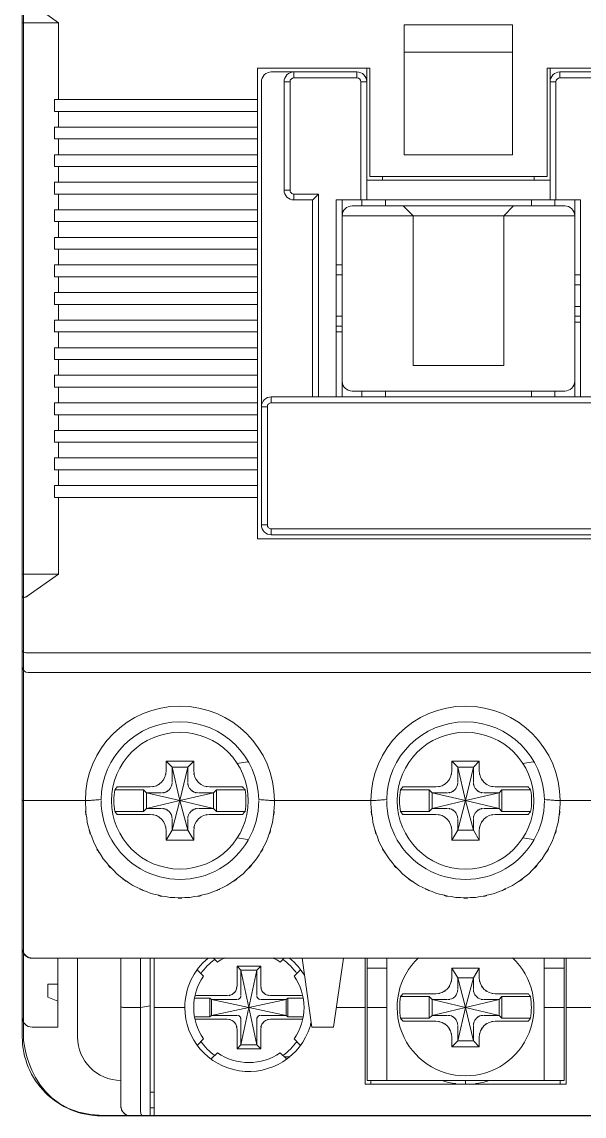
# Model space of a CAD drawing. Header units: millimetres. Extents: x 41 to 1635, y 11 to 1528.
# Drawn here: x 485.3 to 516.6, y 1107.5 to 1168.5 of the extents above; entities that cross this region are included whole.
import ezdxf

# ---------------------------------------------------------------- set-up
doc = ezdxf.new("R2010")
doc.units = ezdxf.units.MM
doc.header["$LTSCALE"] = 8
doc.layers.get('0').update_dxf_attribs({"linetype": 'CONTINUOUS'})
doc.layers.add('PDF_Geometry', color=7, linetype='CONTINUOUS')

# ---------------------------------------------------------------- blocks, each defined once
blk = doc.blocks.new('Contactor2')
at = {"layer": 'PDF_Geometry', "lineweight": 20}
blk.add_lwpolyline([(-0.78781, -0.05408), (-0.78781, -1.12411)], dxfattribs=at)
at = {"layer": 'PDF_Geometry', "lineweight": 9}
for points in [[(-0.7886, -0.78857), (-0.7886, -0.39072), (-0.7886, -0.37528), (-0.7886, -0.33565), (-0.7886, -0.32396), (-0.7886, -0.22771), (-0.7886, -0.12078), (-0.7886, -0.07104), (-0.7886, -0.12078, -0.414085), (-0.78146, -0.11365)], [(-0.609, -0.66068, 0.416411), (-0.6161, -0.66779), (-0.61183, -0.66779), (-0.61183, -0.75303), (-0.6161, -0.75303), (-0.6161, -0.43336, -0.416853), (-0.609, -0.42626), (-0.54719, -0.42626), (-0.54719, -0.4305), (-0.59268, -0.4305), (-0.59268, -0.42626, 0.41506), (-0.59976, -0.43336)], [(-0.54719, -0.42626, -0.415385), (-0.5401, -0.43336), (-0.54435, -0.43336), (-0.54435, -0.5186)], [(-0.40369, -0.5186), (-0.40369, -0.43336), (-0.40796, -0.43336, -0.414976), (-0.40085, -0.42626)], [(-0.33904, -0.66068, -0.41274), (-0.33194, -0.66779), (-0.33621, -0.66779), (-0.33621, -0.75303), (-0.33194, -0.75303), (-0.33194, -0.43336, 0.413181), (-0.33904, -0.42626), (-0.40085, -0.42626), (-0.40085, -0.4305), (-0.3554, -0.4305), (-0.3554, -0.42626, -0.414562), (-0.34828, -0.43336)], [(-0.39018, -0.64932, -0.413803), (-0.39731, -0.65642), (-0.55076, -0.65642, -0.413136), (-0.55786, -0.64932)], [(-0.78146, -1.06563, -0.414134), (-0.7886, -1.05853), (-0.7886, -1.10825), (-0.7886, -1.05853), (-0.7886, -0.95158), (-0.7886, -0.85533), (-0.7886, -0.84363), (-0.7886, -0.80401), (-0.7886, -0.78857), (-0.76246, -0.78857), (-0.76246, -0.73314)], [(-0.17478, -1.08426), (-0.17478, -1.09671), (-0.17478, -1.11536), (-0.15631, -1.11536, 0.414248), (-0.14921, -1.10825), (-0.14921, -1.05853), (-0.14921, -0.95158), (-0.14921, -0.85533, -0.414731), (-0.15346, -0.8596), (-0.78431, -0.8596, -0.413917), (-0.7886, -0.85533), (-0.7886, -0.95158)], [(-0.78431, -0.95195), (-0.74311, -0.95195, -0.999897), (-0.60671, -0.95195), (-0.5371, -0.95195, -0.99981), (-0.40068, -0.95195), (-0.33108, -0.95195, -0.999723), (-0.19465, -0.95195), (-0.15346, -0.95195)], [(-0.68828, -0.95764), (-0.69906, -0.95764), (-0.70119, -0.95978), (-0.72186, -0.95978, -0.084004), (-0.72186, -0.94415), (-0.70119, -0.94415)], [(-0.66157, -0.94628), (-0.65076, -0.94628), (-0.64862, -0.94415), (-0.62796, -0.94415, -0.084004), (-0.62796, -0.95978), (-0.64862, -0.95978), (-0.64862, -0.94415)], [(-0.48225, -0.95764), (-0.49306, -0.95764), (-0.49519, -0.95978), (-0.51586, -0.95978, -0.084005), (-0.51586, -0.94415)], [(-0.51536, -0.9435, 0.007512), (-0.51586, -0.94415), (-0.49519, -0.94415)], [(-0.45554, -0.94628), (-0.44474, -0.94628), (-0.4426, -0.94415), (-0.42193, -0.94415, -0.084005), (-0.42193, -0.95978), (-0.4426, -0.95978), (-0.4426, -0.94415)], [(-0.74879, -1.06563), (-0.74879, -1.12246, 0.414151), (-0.71753, -1.15372)], [(-0.69624, -1.06563), (-0.69624, -1.0999), (-0.69624, -1.17929), (-0.70157, -1.17929), (-0.71042, -1.17929), (-0.73174, -1.17929), (-0.71042, -1.17929, -0.369277), (-0.71744, -1.17332, -0.037216), (-0.71753, -1.17218), (-0.71753, -1.10076), (-0.71753, -1.06563)], [(-0.69339, -1.10114), (-0.67136, -1.10114, -0.223376), (-0.65462, -1.06556)], [(-0.65064, -1.06563), (-0.64785, -1.06845, -0.037008), (-0.6426, -1.06538)], [(-0.60775, -1.06538, -0.035402), (-0.60253, -1.06845), (-0.59971, -1.06563)], [(-0.50285, -1.06533, 0.677757), (-0.46888, -1.15049, 0.677705), (-0.43493, -1.06533)], [(-0.66232, -1.12824), (-0.65787, -1.12379, -0.313712), (-0.65787, -1.0785), (-0.66235, -1.07403)], [(-0.58803, -1.07403), (-0.59249, -1.0785, -0.313248), (-0.59249, -1.12379), (-0.58806, -1.12824)], [(-0.7886, -1.10825, 0.413763), (-0.78146, -1.11536), (-0.763, -1.11536), (-0.763, -1.09671), (-0.763, -1.08426)], [(-0.48225, -1.10683), (-0.49306, -1.10683), (-0.49519, -1.10897), (-0.51574, -1.10897, -0.08259), (-0.51574, -1.09333), (-0.49519, -1.09333), (-0.49519, -1.10897)], [(-0.51372, -1.09125, 0.001711), (-0.51272, -1.0912), (-0.49033, -1.0912)], [(-0.45554, -1.09546), (-0.44474, -1.09546), (-0.4426, -1.09333), (-0.42206, -1.09333, -0.08261), (-0.42206, -1.10897), (-0.4426, -1.10897)], [(-0.44744, -1.0912), (-0.42506, -1.0912, 0.000591), (-0.42407, -1.09125)], [(-0.67136, -1.10114, 0.860047), (-0.58107, -1.11481, 0.033068), (-0.58024, -1.11168)], [(-0.59806, -1.13831), (-0.60253, -1.13385, -0.312593), (-0.64785, -1.13385), (-0.65229, -1.13831)]]:
    blk.add_lwpolyline(points, format="xyb", dxfattribs=at)
for points in [[(-0.78431, -0.37528), (-0.76246, -0.39072), (-0.76246, -0.44614), (-0.76529, -0.44614), (-0.76529, -0.45467), (-0.76246, -0.45467), (-0.76015, -0.45467)], [(-0.7886, -0.39072), (-0.76246, -0.39072), (-0.76246, -0.44614)], [(-0.5131, -0.41206), (-0.43494, -0.41206)], [(-0.5401, -0.42342), (-0.5401, -0.5186)], [(-0.40796, -0.5186), (-0.40796, -0.42342)], [(-0.76529, -0.44614), (-0.76529, -0.45467), (-0.76246, -0.45467), (-0.76246, -0.46603), (-0.76529, -0.46603), (-0.76529, -0.47456), (-0.76246, -0.47456), (-0.76015, -0.47456)], [(-0.61894, -0.44614), (-0.76529, -0.44614), (-0.76246, -0.44614), (-0.76015, -0.44614)], [(-0.61894, -0.46603), (-0.76246, -0.46603), (-0.76246, -0.45467), (-0.61894, -0.45467)], [(-0.76015, -0.46603), (-0.76246, -0.46603), (-0.76529, -0.46603), (-0.76529, -0.47456), (-0.76246, -0.47456), (-0.76246, -0.48593), (-0.76529, -0.48593), (-0.76529, -0.49446), (-0.76246, -0.49446), (-0.76015, -0.49446)], [(-0.61894, -0.48593), (-0.76246, -0.48593), (-0.76246, -0.47456), (-0.61894, -0.47456)], [(-0.76015, -0.48593), (-0.76246, -0.48593), (-0.76529, -0.48593), (-0.76529, -0.49446), (-0.76246, -0.49446), (-0.76246, -0.50581), (-0.76529, -0.50581), (-0.76529, -0.51435), (-0.76246, -0.51435), (-0.76015, -0.51435)], [(-0.61894, -0.50581), (-0.76246, -0.50581), (-0.76246, -0.49446), (-0.61894, -0.49446)], [(-0.5401, -0.5044), (-0.40796, -0.5044)], [(-0.52874, -0.5044), (-0.52874, -0.50154)], [(-0.41932, -0.50154), (-0.41932, -0.5044)], [(-0.61894, -0.5456), (-0.76246, -0.5456), (-0.76246, -0.53424), (-0.76529, -0.53424), (-0.76529, -0.52569), (-0.76246, -0.52569), (-0.76246, -0.51435), (-0.76529, -0.51435), (-0.76529, -0.50581), (-0.76246, -0.50581), (-0.76015, -0.50581)], [(-0.61894, -0.52569), (-0.76246, -0.52569), (-0.76246, -0.51435), (-0.61894, -0.51435)], [(-0.57917, -0.66068), (-0.57917, -0.5186), (-0.59268, -0.5186), (-0.59268, -0.51435), (-0.5749, -0.51435), (-0.5749, -0.66068)], [(-0.56211, -0.66068), (-0.56211, -0.5186), (-0.38594, -0.5186), (-0.38594, -0.66068)], [(-0.55786, -0.66068), (-0.55786, -0.5186)], [(-0.54364, -0.52286), (-0.54364, -0.5186)], [(-0.5266, -0.5186), (-0.5266, -0.52286)], [(-0.42143, -0.52286), (-0.42143, -0.5186)], [(-0.4044, -0.5186), (-0.4044, -0.52286)], [(-0.39018, -0.5186), (-0.39018, -0.66068)], [(-0.61894, -0.53424), (-0.76529, -0.53424), (-0.76529, -0.52569), (-0.76246, -0.52569), (-0.76015, -0.52569)], [(-0.51381, -0.52286), (-0.50672, -0.52997), (-0.50672, -0.63796), (-0.44135, -0.63796), (-0.44135, -0.52997), (-0.43424, -0.52286)], [(-0.76015, -0.53424), (-0.76246, -0.53424), (-0.76246, -0.5456), (-0.76529, -0.5456), (-0.76529, -0.55413), (-0.76246, -0.55413), (-0.76015, -0.55413)], [(-0.76246, -0.53424), (-0.76529, -0.53424)], [(-0.61894, -0.55413), (-0.76246, -0.55413), (-0.76246, -0.56549), (-0.76246, -0.55413), (-0.76529, -0.55413), (-0.76529, -0.5456), (-0.76246, -0.5456), (-0.76015, -0.5456)], [(-0.61894, -0.57401), (-0.76529, -0.57401), (-0.76529, -0.56549), (-0.76246, -0.56549), (-0.76015, -0.56549)], [(-0.76246, -0.56549), (-0.76529, -0.56549), (-0.61894, -0.56549)], [(-0.76529, -0.56549), (-0.76529, -0.57401)], [(-0.55786, -0.56549), (-0.56211, -0.56549)], [(-0.76246, -0.58539), (-0.76246, -0.57401), (-0.76529, -0.57401), (-0.76246, -0.57401), (-0.76015, -0.57401)], [(-0.61894, -0.58539), (-0.76529, -0.58539), (-0.76246, -0.58539), (-0.76246, -0.57401)], [(-0.55786, -0.5726), (-0.56211, -0.5726)], [(-0.38594, -0.5726), (-0.39018, -0.5726)], [(-0.38594, -0.57971), (-0.39018, -0.57971)], [(-0.61894, -0.59392), (-0.76529, -0.59392), (-0.76529, -0.58539), (-0.76246, -0.58539), (-0.76015, -0.58539)], [(-0.76529, -0.58539), (-0.76529, -0.59392)], [(-0.76246, -0.60528), (-0.76246, -0.59392), (-0.76529, -0.59392), (-0.76246, -0.59392), (-0.76015, -0.59392)], [(-0.61894, -0.60528), (-0.76529, -0.60528), (-0.76246, -0.60528), (-0.76246, -0.59392)], [(-0.39018, -0.59533), (-0.38594, -0.59533)], [(-0.76529, -0.60528), (-0.76529, -0.61381), (-0.76246, -0.61381), (-0.76015, -0.61381)], [(-0.76015, -0.60528), (-0.76246, -0.60528), (-0.76529, -0.60528), (-0.76529, -0.61381), (-0.76246, -0.61381), (-0.76246, -0.62517), (-0.76529, -0.62517), (-0.76529, -0.63368), (-0.76246, -0.63368), (-0.76015, -0.63368)], [(-0.56211, -0.60244), (-0.55786, -0.60244)], [(-0.39018, -0.60244), (-0.38594, -0.60244)], [(-0.39018, -0.60669), (-0.38594, -0.60669)], [(-0.61894, -0.62517), (-0.76246, -0.62517), (-0.76246, -0.61381), (-0.61894, -0.61381)], [(-0.56211, -0.60954), (-0.55786, -0.60954)], [(-0.56211, -0.61381), (-0.55786, -0.61381)], [(-0.61894, -0.63368), (-0.76246, -0.63368), (-0.76246, -0.64506), (-0.76246, -0.63368), (-0.76529, -0.63368), (-0.76529, -0.62517), (-0.76246, -0.62517), (-0.76015, -0.62517)], [(-0.61894, -0.6536), (-0.76529, -0.6536), (-0.76529, -0.64506), (-0.76246, -0.64506), (-0.76015, -0.64506)], [(-0.76246, -0.64506), (-0.76529, -0.64506), (-0.61894, -0.64506)], [(-0.76529, -0.64506), (-0.76529, -0.6536)], [(-0.76246, -0.66494), (-0.76246, -0.6536), (-0.76529, -0.6536), (-0.76246, -0.6536), (-0.76015, -0.6536)], [(-0.76529, -0.66494), (-0.76246, -0.66494), (-0.76246, -0.6536)], [(-0.54364, -0.66068), (-0.54364, -0.65642)], [(-0.5266, -0.66068), (-0.5266, -0.65642)], [(-0.42143, -0.65642), (-0.42143, -0.66068)], [(-0.4044, -0.65642), (-0.4044, -0.66068)], [(-0.76015, -0.67349), (-0.76246, -0.67349), (-0.76529, -0.67349), (-0.76529, -0.66494), (-0.61894, -0.66494)], [(-0.76529, -0.68483), (-0.76246, -0.68483), (-0.76246, -0.67349), (-0.76529, -0.67349), (-0.76529, -0.66494), (-0.76246, -0.66494), (-0.76015, -0.66494)], [(-0.76246, -0.68483), (-0.76246, -0.67349), (-0.61894, -0.67349)], [(-0.76015, -0.69338), (-0.76246, -0.69338), (-0.76529, -0.69338), (-0.76529, -0.68483), (-0.61894, -0.68483)], [(-0.76015, -0.68483), (-0.76246, -0.68483), (-0.76529, -0.68483), (-0.76529, -0.69338)], [(-0.76015, -0.70474), (-0.76246, -0.70474), (-0.76529, -0.70474), (-0.76246, -0.70474), (-0.76246, -0.69338), (-0.76529, -0.69338), (-0.61894, -0.69338)], [(-0.76246, -0.69338), (-0.76246, -0.70474), (-0.61894, -0.70474)], [(-0.76015, -0.71326), (-0.76246, -0.71326), (-0.76529, -0.71326), (-0.76246, -0.71326), (-0.76246, -0.72464), (-0.76529, -0.72464), (-0.76529, -0.73314), (-0.76246, -0.73314), (-0.76015, -0.73314)], [(-0.61894, -0.71326), (-0.76246, -0.71326), (-0.76246, -0.72464), (-0.61894, -0.72464)], [(-0.76015, -0.72464), (-0.76246, -0.72464), (-0.76529, -0.72464), (-0.76529, -0.73314), (-0.61894, -0.73314)], [(-0.78431, -0.80401), (-0.76246, -0.78857), (-0.76246, -0.73314), (-0.76529, -0.73314)], [(-0.7886, -0.84363), (-0.7886, -0.80401)], [(-0.15346, -0.8454), (-0.78431, -0.8454)], [(-0.68486, -0.93053), (-0.68486, -0.92354), (-0.66497, -0.92354), (-0.66497, -0.93053)], [(-0.68061, -0.93858), (-0.68061, -0.92781), (-0.68486, -0.92354)], [(-0.66922, -0.93858), (-0.66922, -0.92781), (-0.66497, -0.92354)], [(-0.47883, -0.93053), (-0.47883, -0.92354), (-0.45896, -0.92354), (-0.45896, -0.93053)], [(-0.47457, -0.93858), (-0.47457, -0.92781), (-0.47883, -0.92354)], [(-0.46321, -0.93858), (-0.46321, -0.92781), (-0.45896, -0.92354)], [(-0.68828, -0.94628), (-0.69906, -0.94628), (-0.67493, -0.95195), (-0.66922, -0.92781), (-0.68061, -0.92781), (-0.67493, -0.95195), (-0.69906, -0.95764), (-0.69906, -0.94628), (-0.70119, -0.94415), (-0.70119, -0.95978)], [(-0.63392, -0.92522), (-0.62583, -0.92389)], [(-0.48225, -0.94628), (-0.49306, -0.94628), (-0.46888, -0.95195), (-0.46321, -0.92781), (-0.47457, -0.92781), (-0.46888, -0.95195), (-0.49306, -0.95764), (-0.49306, -0.94628), (-0.49519, -0.94415), (-0.49519, -0.95978)], [(-0.42789, -0.92522), (-0.41981, -0.92389)], [(-0.71888, -0.942), (-0.69633, -0.942)], [(-0.66157, -0.95764), (-0.65076, -0.95764), (-0.67493, -0.95195), (-0.65076, -0.94628), (-0.65076, -0.95764), (-0.64862, -0.95978)], [(-0.65347, -0.942), (-0.63096, -0.942)], [(-0.51285, -0.942), (-0.49033, -0.942)], [(-0.45554, -0.95764), (-0.44474, -0.95764), (-0.46888, -0.95195), (-0.44474, -0.94628), (-0.44474, -0.95764), (-0.4426, -0.95978)], [(-0.44744, -0.942), (-0.42492, -0.942)], [(-0.68061, -0.96532), (-0.68061, -0.97326), (-0.67493, -0.95195), (-0.66922, -0.97326), (-0.66922, -0.96532)], [(-0.47457, -0.96532), (-0.47457, -0.97326), (-0.46888, -0.95195), (-0.46321, -0.97326), (-0.46321, -0.96532)], [(-0.69633, -0.9619), (-0.71888, -0.9619)], [(-0.63096, -0.9619), (-0.65347, -0.9619)], [(-0.49033, -0.9619), (-0.51285, -0.9619)], [(-0.42492, -0.9619), (-0.44744, -0.9619)], [(-0.66497, -0.98038), (-0.66922, -0.97326), (-0.68061, -0.97326), (-0.68486, -0.98038)], [(-0.66497, -0.9734), (-0.66497, -0.98038), (-0.68486, -0.98038), (-0.68486, -0.9734)], [(-0.62586, -0.98003), (-0.63392, -0.97869)], [(-0.45896, -0.98038), (-0.46321, -0.97326), (-0.47457, -0.97326), (-0.47883, -0.98038)], [(-0.45896, -0.9734), (-0.45896, -0.98038), (-0.47883, -0.98038), (-0.47883, -0.9734)], [(-0.41983, -0.98003), (-0.42789, -0.97869)], [(-0.763, -1.06563), (-0.763, -1.08426), (-0.7701, -1.08426), (-0.7701, -1.0936), (-0.763, -1.09671)], [(-0.71329, -1.10114), (-0.70333, -1.10114), (-0.70333, -1.06563)], [(-0.69339, -1.17929), (-0.69339, -1.17578), (-0.69339, -1.10114), (-0.69339, -1.06563)], [(-0.55699, -1.06563), (-0.56408, -1.11536), (-0.57972, -1.11536), (-0.58683, -1.06563)], [(-0.54133, -1.06563), (-0.54133, -1.10114), (-0.54133, -1.15656), (-0.39643, -1.15656), (-0.39643, -1.10114), (-0.39643, -1.06563)], [(-0.39785, -1.06563), (-0.39785, -1.07274), (-0.39785, -1.10114), (-0.39785, -1.15372), (-0.41207, -1.15372), (-0.41917, -1.15372), (-0.51861, -1.15372), (-0.52572, -1.15372), (-0.53994, -1.15372), (-0.53994, -1.10114), (-0.53994, -1.07274), (-0.53994, -1.06563)], [(-0.52572, -1.06563), (-0.52572, -1.07274), (-0.52572, -1.10114), (-0.52572, -1.15372)], [(-0.41207, -1.15372), (-0.41207, -1.10114), (-0.41207, -1.07274), (-0.41207, -1.06563)], [(-0.61665, -1.07131), (-0.6195, -1.07414), (-0.63089, -1.07414), (-0.62518, -1.10114), (-0.65218, -1.10683), (-0.65218, -1.09546), (-0.65331, -1.09433), (-0.65331, -1.10796)], [(-0.61665, -1.08546), (-0.61665, -1.07131), (-0.63371, -1.07131), (-0.63371, -1.08546)], [(-0.63089, -1.0926), (-0.63089, -1.07414), (-0.63371, -1.07131)], [(-0.52572, -1.07274), (-0.53994, -1.07274)], [(-0.47883, -1.07971), (-0.47883, -1.07274), (-0.45896, -1.07274), (-0.45896, -1.07971)], [(-0.47883, -1.07274), (-0.47457, -1.07983), (-0.46321, -1.07983), (-0.45896, -1.07274)], [(-0.39785, -1.07274), (-0.41207, -1.07274)], [(-0.6195, -1.0926), (-0.6195, -1.07414), (-0.62518, -1.10114), (-0.6195, -1.12814), (-0.63089, -1.12814), (-0.63371, -1.13099)], [(-0.46321, -1.08779), (-0.46321, -1.07983), (-0.46888, -1.10114), (-0.47457, -1.07983), (-0.47457, -1.08779)], [(-0.66418, -1.09433), (-0.65331, -1.09433)], [(-0.6619, -1.09263), (-0.64086, -1.09263)], [(-0.63374, -1.09546), (-0.65218, -1.09546), (-0.62518, -1.10114), (-0.59819, -1.09546), (-0.59706, -1.09433), (-0.58619, -1.09433)], [(-0.59706, -1.09433), (-0.59706, -1.10796), (-0.59819, -1.10683), (-0.59819, -1.09546), (-0.61663, -1.09546)], [(-0.60949, -1.09263), (-0.58847, -1.09263)], [(-0.48225, -1.09546), (-0.49306, -1.09546), (-0.46888, -1.10114), (-0.49306, -1.10683), (-0.49306, -1.09546), (-0.49519, -1.09333)], [(-0.4426, -1.09333), (-0.4426, -1.10897), (-0.44474, -1.10683), (-0.44474, -1.09546), (-0.46888, -1.10114), (-0.47457, -1.12531), (-0.47457, -1.1145)], [(-0.69624, -1.0999), (-0.70333, -1.10114), (-0.70333, -1.17578)], [(-0.63089, -1.10971), (-0.63089, -1.12814), (-0.62518, -1.10114), (-0.59819, -1.10683), (-0.61663, -1.10683)], [(-0.56206, -1.10114), (-0.54133, -1.10114)], [(-0.53994, -1.10114), (-0.52572, -1.10114)], [(-0.45554, -1.10683), (-0.44474, -1.10683), (-0.46888, -1.10114), (-0.46321, -1.12531), (-0.47457, -1.12531), (-0.47883, -1.12957)], [(-0.41207, -1.10114), (-0.39785, -1.10114)], [(-0.39643, -1.10114), (-0.37572, -1.10114)], [(-0.66418, -1.10796), (-0.65331, -1.10796), (-0.65218, -1.10683), (-0.63374, -1.10683)], [(-0.64086, -1.10968), (-0.6619, -1.10968)], [(-0.61665, -1.13099), (-0.6195, -1.12814), (-0.6195, -1.10971)], [(-0.58847, -1.10968), (-0.60949, -1.10968)], [(-0.59706, -1.10796), (-0.58619, -1.10796)], [(-0.49033, -1.11107), (-0.51272, -1.11107)], [(-0.42506, -1.11107), (-0.44744, -1.11107)], [(-0.63371, -1.11685), (-0.63371, -1.13099), (-0.61665, -1.13099), (-0.61665, -1.11685)], [(-0.46321, -1.1145), (-0.46321, -1.12531), (-0.45896, -1.12957)], [(-0.45896, -1.12258), (-0.45896, -1.12957), (-0.47883, -1.12957), (-0.47883, -1.12258)], [(-0.59583, -1.13667), (-0.59971, -1.13667)], [(-0.5371, -1.15656), (-0.5371, -1.15372)], [(-0.46888, -1.15372), (-0.46888, -1.15656)], [(-0.40068, -1.15372), (-0.40068, -1.15656)], [(-0.69339, -1.16225), (-0.69624, -1.16225)], [(-0.69339, -1.1736), (-0.69624, -1.1736)], [(-0.69624, -1.17929), (-0.69339, -1.17929), (-0.2444, -1.17929)]]:
    blk.add_lwpolyline(points, dxfattribs=at)
for points in [[(-0.43494, -0.39217), (-0.43494, -0.48593), (-0.5131, -0.48593), (-0.5131, -0.39217)], [(-0.41007, -0.42342), (-0.41007, -0.50154), (-0.53796, -0.50154), (-0.53796, -0.42342), (-0.61894, -0.42342), (-0.61894, -0.76299), (-0.3291, -0.76299), (-0.3291, -0.42342)], [(-0.5955, -0.43336), (-0.5955, -0.51149), (-0.59976, -0.51149), (-0.59976, -0.43336)], [(-0.33904, -0.66068), (-0.33904, -0.66494), (-0.609, -0.66494), (-0.609, -0.66068)], [(-0.76529, -0.71326), (-0.76529, -0.70474)], [(-0.33904, -0.76014), (-0.33904, -0.75588), (-0.609, -0.75588), (-0.609, -0.76014)], [(-0.78146, -1.06563), (-0.15631, -1.06563)], [(-0.7886, -1.10825), (-0.7886, -1.12246)]]:
    blk.add_lwpolyline(points, close=True, dxfattribs=at)
blk.add_lwpolyline([(-0.55786, -0.52997), (-0.39018, -0.52997, 0.41343), (-0.39731, -0.52286), (-0.55076, -0.52286, 0.41276)], format="xyb", close=True, dxfattribs=at)
for centre, radius in [((-0.67492, -0.95196), 0.04933), ((-0.4689, -0.95197), 0.04934)]:
    blk.add_circle(centre, radius, dxfattribs=at)
for centre, radius, start, end in [((-0.54721, -0.43336), 0.00286, 0.04405, 89.67937), ((-0.40083, -0.43336), 0.00286, 90.31777, 179.95881), ((-0.59268, -0.51151), 0.00708, 179.77577, 269.99842), ((-0.59267, -0.51152), 0.00283, 179.38344, 269.77856), ((-0.609, -0.66778), 0.00283, 89.93364, 180.33143), ((-0.60902, -0.75306), 0.00708, 179.72598, 270.15944), ((-0.60901, -0.75305), 0.00282, 179.48078, 270.2371), ((-0.67493, -0.95197), 0.05685, 0.86753, 179.14675), ((-0.4689, -0.95195), 0.05684, 0.85006, 179.12861), ((-0.76052, -0.66687), 0.28567, 274.23299, 274.99593), ((-0.67489, -0.95196), 0.05684, 179.98019, 0.01083), ((-0.58374, -0.59916), 0.35361, 265.06172, 265.67585), ((-0.56273, -0.56605), 0.38683, 274.3505, 274.9119), ((-0.46886, -0.95195), 0.05686, 179.99801, 0.02865), ((-0.37509, -0.56661), 0.38626, 265.08768, 265.64989), ((-0.69381, -0.90982), 0.08267, 321.6883, 322.25073), ((-0.53733, -0.97674), 0.02736, 36.58773, 38.30927), ((-0.62565, -1.10158), 0.04681, 29.00928, 50.30814), ((-0.62504, -1.10127), 0.0426, 125.24229, 144.91235), ((-0.62515, -1.1011), 0.04236, 35.03079, 54.81348), ((-0.73175, -1.12244), 0.05685, 180.0139, 270.0143), ((-0.62468, -1.10068), 0.04311, 215.20343, 234.64193), ((-0.62568, -1.10068), 0.04311, 305.35846, 324.79726), ((-0.46917, -1.10206), 0.05447, 252.14154, 262.79774), ((-0.46857, -1.10217), 0.05435, 277.16676, 287.86014), ((-0.71041, -1.17218), 0.00712, 180.04087, 269.96416)]:
    blk.add_arc(centre, radius, start, end, dxfattribs=at)
for points in [[(-0.59268, -0.4305), (-0.59424, -0.4305), (-0.5955, -0.43179), (-0.5955, -0.43336)], [(-0.57917, -0.5186), (-0.57869, -0.51814), (-0.57933, -0.51876), (-0.57883, -0.51828)], [(-0.57883, -0.51828), (-0.57771, -0.51717), (-0.57922, -0.51865), (-0.57811, -0.51753)], [(-0.57811, -0.51753), (-0.57662, -0.51606), (-0.57858, -0.51804), (-0.57712, -0.51656)], [(-0.57712, -0.51656), (-0.57546, -0.51492), (-0.57765, -0.51711), (-0.57601, -0.51546)], [(-0.57601, -0.51546), (-0.57435, -0.51376), (-0.5766, -0.51601), (-0.5749, -0.51435)], [(-0.7886, -0.80401), (-0.78835, -0.80519), (-0.78879, -0.80365), (-0.78837, -0.80481)], [(-0.78837, -0.80481), (-0.78754, -0.8055), (-0.78874, -0.80467), (-0.78775, -0.80521)], [(-0.78775, -0.80521), (-0.78639, -0.80532), (-0.78825, -0.80531), (-0.78686, -0.80521)], [(-0.78686, -0.80521), (-0.78503, -0.80467), (-0.7874, -0.80547), (-0.78567, -0.80482)], [(-0.78567, -0.80482), (-0.78361, -0.80367), (-0.78631, -0.80526), (-0.78431, -0.80401)], [(-0.7886, -0.84363), (-0.78825, -0.84465), (-0.78885, -0.84333), (-0.78828, -0.84426)], [(-0.78828, -0.84426), (-0.787, -0.84522), (-0.78879, -0.84408), (-0.7874, -0.84485)], [(-0.7874, -0.84485), (-0.78535, -0.84551), (-0.78808, -0.84472), (-0.78601, -0.84524)], [(-0.78601, -0.84524), (-0.78347, -0.84554), (-0.78686, -0.84522), (-0.78431, -0.8454)], [(-0.68572, -0.93501), (-0.68408, -0.92833), (-0.68579, -0.93731), (-0.68486, -0.93053)], [(-0.66497, -0.93053), (-0.66403, -0.93731), (-0.66574, -0.92835), (-0.6641, -0.935)], [(-0.47968, -0.93501), (-0.47804, -0.92833), (-0.47979, -0.93731), (-0.47883, -0.93053)], [(-0.45896, -0.93053), (-0.45803, -0.93731), (-0.45974, -0.92835), (-0.45808, -0.935)], [(-0.69186, -0.94115), (-0.68611, -0.93781), (-0.69349, -0.94268), (-0.68817, -0.93871)], [(-0.68817, -0.93871), (-0.68418, -0.93338), (-0.68908, -0.94078), (-0.68572, -0.93501)], [(-0.6811, -0.94172), (-0.68011, -0.93783), (-0.6811, -0.94308), (-0.6806, -0.9391)], [(-0.66924, -0.9391), (-0.66872, -0.94306), (-0.66969, -0.93785), (-0.66875, -0.94171)], [(-0.6641, -0.935), (-0.66075, -0.94076), (-0.66563, -0.93336), (-0.66167, -0.93871)], [(-0.66167, -0.93871), (-0.65632, -0.94268), (-0.66372, -0.93779), (-0.65797, -0.94115)], [(-0.48585, -0.94115), (-0.4801, -0.93781), (-0.48749, -0.94268), (-0.48215, -0.93871)], [(-0.48215, -0.93871), (-0.47815, -0.93338), (-0.48306, -0.94078), (-0.47968, -0.93501)], [(-0.47507, -0.94172), (-0.47411, -0.93783), (-0.4751, -0.94308), (-0.47457, -0.9391)], [(-0.46321, -0.9391), (-0.46272, -0.94306), (-0.46367, -0.93785), (-0.46274, -0.94171)], [(-0.45808, -0.935), (-0.45472, -0.94076), (-0.45963, -0.93336), (-0.45564, -0.93871)], [(-0.45564, -0.93871), (-0.45031, -0.94268), (-0.45771, -0.93779), (-0.45194, -0.94115)], [(-0.74311, -0.95393), (-0.74157, -0.97471), (-0.7444, -0.94708), (-0.74169, -0.96775)], [(-0.72186, -0.94415), (-0.72114, -0.94317), (-0.72214, -0.94447), (-0.72137, -0.9435)], [(-0.72137, -0.9435), (-0.72064, -0.94253), (-0.72165, -0.94381), (-0.72088, -0.94285)], [(-0.72088, -0.94285), (-0.7201, -0.94188), (-0.72114, -0.94317), (-0.72036, -0.94221)], [(-0.71986, -0.94207), (-0.72065, -0.94219), (-0.71965, -0.9419), (-0.72036, -0.94221)], [(-0.71888, -0.942), (-0.72035, -0.94208), (-0.71836, -0.94197), (-0.71986, -0.94207)], [(-0.69633, -0.942), (-0.68956, -0.94108), (-0.69853, -0.94279), (-0.69186, -0.94115)], [(-0.68776, -0.94629), (-0.68381, -0.94576), (-0.68903, -0.94675), (-0.68517, -0.94579)], [(-0.68517, -0.94579), (-0.68136, -0.94357), (-0.68625, -0.94682), (-0.68272, -0.94418)], [(-0.68272, -0.94418), (-0.68006, -0.94065), (-0.68332, -0.94553), (-0.6811, -0.94172)], [(-0.66875, -0.94171), (-0.66651, -0.94551), (-0.66975, -0.94063), (-0.66714, -0.94417)], [(-0.66714, -0.94417), (-0.6636, -0.94682), (-0.66849, -0.94356), (-0.66468, -0.94579)], [(-0.66468, -0.94579), (-0.66078, -0.94675), (-0.66603, -0.94576), (-0.66206, -0.94629)], [(-0.65797, -0.94115), (-0.65131, -0.94281), (-0.66026, -0.94108), (-0.65347, -0.942)], [(-0.62996, -0.94207), (-0.63147, -0.94197), (-0.62947, -0.94208), (-0.63096, -0.942)], [(-0.62944, -0.94221), (-0.63017, -0.9419), (-0.62917, -0.94219), (-0.62996, -0.94207)], [(-0.62944, -0.94221), (-0.62868, -0.94317), (-0.62972, -0.94188), (-0.62894, -0.94285)], [(-0.62894, -0.94285), (-0.62818, -0.94381), (-0.62919, -0.94253), (-0.62844, -0.9435)], [(-0.62844, -0.9435), (-0.62768, -0.94447), (-0.62868, -0.94317), (-0.62796, -0.94415)], [(-0.60813, -0.96774), (-0.60542, -0.94708), (-0.60825, -0.9747), (-0.60671, -0.95393)], [(-0.5371, -0.95393), (-0.53556, -0.97471), (-0.53837, -0.94708), (-0.53567, -0.96775)], [(-0.51536, -0.9435), (-0.5146, -0.94253), (-0.51562, -0.94381), (-0.51485, -0.94285)], [(-0.51485, -0.94285), (-0.51408, -0.94188), (-0.51511, -0.94317), (-0.51435, -0.94221)], [(-0.51383, -0.94207), (-0.51464, -0.94219), (-0.51364, -0.9419), (-0.51435, -0.94221)], [(-0.51285, -0.942), (-0.51432, -0.94208), (-0.51233, -0.94197), (-0.51383, -0.94207)], [(-0.49033, -0.942), (-0.48354, -0.94108), (-0.49249, -0.94279), (-0.48585, -0.94115)], [(-0.48174, -0.94629), (-0.47779, -0.94576), (-0.48301, -0.94675), (-0.47914, -0.94579)], [(-0.47914, -0.94579), (-0.47533, -0.94357), (-0.48022, -0.94682), (-0.47669, -0.94418)], [(-0.47669, -0.94418), (-0.47404, -0.94065), (-0.47729, -0.94553), (-0.47507, -0.94172)], [(-0.46274, -0.94171), (-0.46047, -0.94551), (-0.46372, -0.94063), (-0.4611, -0.94417)], [(-0.4611, -0.94417), (-0.45757, -0.94682), (-0.46247, -0.94356), (-0.45865, -0.94579)], [(-0.45865, -0.94579), (-0.45478, -0.94675), (-0.46001, -0.94576), (-0.45606, -0.94629)], [(-0.45194, -0.94115), (-0.44528, -0.94281), (-0.45424, -0.94108), (-0.44744, -0.942)], [(-0.42393, -0.94207), (-0.42544, -0.94197), (-0.42344, -0.94208), (-0.42492, -0.942)], [(-0.42344, -0.94221), (-0.42414, -0.9419), (-0.42314, -0.94219), (-0.42393, -0.94207)], [(-0.42344, -0.94221), (-0.42265, -0.94317), (-0.42369, -0.94188), (-0.42292, -0.94285)], [(-0.42292, -0.94285), (-0.42217, -0.94381), (-0.42317, -0.94253), (-0.42244, -0.9435)], [(-0.42244, -0.9435), (-0.42168, -0.94447), (-0.42265, -0.94317), (-0.42193, -0.94415)], [(-0.4021, -0.96774), (-0.3994, -0.94708), (-0.40224, -0.9747), (-0.40068, -0.95393)], [(-0.7886, -0.95158), (-0.78817, -0.95185), (-0.78885, -0.95158), (-0.78825, -0.95172)], [(-0.78825, -0.95172), (-0.78681, -0.9519), (-0.78865, -0.95165), (-0.78732, -0.95185)], [(-0.78732, -0.95185), (-0.78529, -0.95199), (-0.78806, -0.95183), (-0.78597, -0.95192)], [(-0.78597, -0.95192), (-0.7835, -0.95197), (-0.78675, -0.95192), (-0.78431, -0.95195)], [(-0.74311, -0.95195), (-0.73757, -0.95165), (-0.74494, -0.95204), (-0.73943, -0.95176)], [(-0.74308, -0.95195), (-0.74312, -0.95344), (-0.74308, -0.95146), (-0.74311, -0.95294)], [(-0.74311, -0.95294), (-0.74311, -0.95443), (-0.74311, -0.95245), (-0.74311, -0.95393)], [(-0.73564, -0.95146), (-0.72979, -0.951), (-0.73757, -0.95161), (-0.73174, -0.95113)], [(-0.61808, -0.95113), (-0.61225, -0.95161), (-0.62003, -0.951), (-0.61418, -0.95146)], [(-0.6104, -0.95176), (-0.60486, -0.95204), (-0.61225, -0.95165), (-0.60671, -0.95195)], [(-0.60671, -0.95294), (-0.60674, -0.95146), (-0.60668, -0.95344), (-0.60674, -0.95195)], [(-0.60671, -0.95393), (-0.60671, -0.95245), (-0.60671, -0.95443), (-0.60671, -0.95294)], [(-0.5371, -0.95195), (-0.53153, -0.95165), (-0.53894, -0.95204), (-0.53339, -0.95176)], [(-0.53707, -0.95195), (-0.53712, -0.95344), (-0.53706, -0.95146), (-0.5371, -0.95294)], [(-0.5371, -0.95294), (-0.5371, -0.95443), (-0.5371, -0.95245), (-0.5371, -0.95393)], [(-0.52961, -0.95146), (-0.52378, -0.951), (-0.53154, -0.95161), (-0.52572, -0.95113)], [(-0.41207, -0.95113), (-0.40622, -0.95161), (-0.41401, -0.951), (-0.40817, -0.95146)], [(-0.40439, -0.95176), (-0.39883, -0.95204), (-0.40622, -0.95165), (-0.40068, -0.95195)], [(-0.40068, -0.95294), (-0.40074, -0.95146), (-0.40065, -0.95344), (-0.40071, -0.95195)], [(-0.40068, -0.95393), (-0.40068, -0.95245), (-0.40068, -0.95443), (-0.40068, -0.95294)], [(-0.74169, -0.96775), (-0.73578, -0.98838), (-0.74444, -0.96113), (-0.73733, -0.98139)], [(-0.72137, -0.96043), (-0.72214, -0.95944), (-0.72114, -0.96075), (-0.72186, -0.95978)], [(-0.72088, -0.96107), (-0.72165, -0.9601), (-0.72064, -0.96139), (-0.72137, -0.96043)], [(-0.72036, -0.96171), (-0.72114, -0.96075), (-0.7201, -0.96203), (-0.72088, -0.96107)], [(-0.72036, -0.96171), (-0.71965, -0.96199), (-0.72065, -0.96172), (-0.71986, -0.96185)], [(-0.71986, -0.96185), (-0.71836, -0.96194), (-0.72035, -0.96183), (-0.71888, -0.9619)], [(-0.69186, -0.96276), (-0.69853, -0.96113), (-0.68956, -0.96283), (-0.69633, -0.9619)], [(-0.68817, -0.96521), (-0.69349, -0.96124), (-0.68611, -0.96611), (-0.69186, -0.96276)], [(-0.68514, -0.95814), (-0.68904, -0.95718), (-0.68378, -0.95815), (-0.68776, -0.95764)], [(-0.68269, -0.95978), (-0.68622, -0.9571), (-0.68133, -0.96039), (-0.68514, -0.95814)], [(-0.68107, -0.96221), (-0.68329, -0.9584), (-0.68006, -0.96329), (-0.68269, -0.95978)], [(-0.6806, -0.96481), (-0.6811, -0.96086), (-0.68011, -0.96607), (-0.68107, -0.96221)], [(-0.6671, -0.95975), (-0.66975, -0.96328), (-0.6665, -0.95839), (-0.66872, -0.96219)], [(-0.66872, -0.96219), (-0.66969, -0.96608), (-0.66872, -0.96085), (-0.66924, -0.96481)], [(-0.66465, -0.95813), (-0.66846, -0.96035), (-0.66357, -0.9571), (-0.6671, -0.95975)], [(-0.66206, -0.95764), (-0.666, -0.95815), (-0.66081, -0.95718), (-0.66465, -0.95813)], [(-0.65797, -0.96276), (-0.66372, -0.96611), (-0.65632, -0.96124), (-0.66167, -0.96521)], [(-0.65347, -0.9619), (-0.66024, -0.96283), (-0.65131, -0.96113), (-0.65797, -0.96276)], [(-0.63096, -0.9619), (-0.62947, -0.96183), (-0.63147, -0.96194), (-0.62996, -0.96185)], [(-0.62996, -0.96185), (-0.62917, -0.96172), (-0.63017, -0.96199), (-0.62944, -0.96171)], [(-0.62894, -0.96107), (-0.62972, -0.96203), (-0.62868, -0.96075), (-0.62944, -0.96171)], [(-0.62796, -0.95978), (-0.62868, -0.96075), (-0.62768, -0.95944), (-0.62844, -0.96043)], [(-0.61246, -0.98136), (-0.60536, -0.96113), (-0.61404, -0.98836), (-0.60813, -0.96774)], [(-0.53567, -0.96775), (-0.52974, -0.98838), (-0.53844, -0.96113), (-0.53133, -0.98139)], [(-0.51485, -0.96107), (-0.51562, -0.9601), (-0.5146, -0.96139), (-0.51536, -0.96043)], [(-0.51435, -0.96171), (-0.51511, -0.96075), (-0.51408, -0.96203), (-0.51485, -0.96107)], [(-0.51435, -0.96171), (-0.51364, -0.96199), (-0.51464, -0.96172), (-0.51383, -0.96185)], [(-0.51383, -0.96185), (-0.51233, -0.96194), (-0.51432, -0.96183), (-0.51285, -0.9619)], [(-0.48585, -0.96276), (-0.49249, -0.96113), (-0.48354, -0.96283), (-0.49033, -0.9619)], [(-0.48214, -0.96521), (-0.48749, -0.96124), (-0.48008, -0.96611), (-0.48585, -0.96276)], [(-0.47911, -0.95814), (-0.48301, -0.95718), (-0.47776, -0.95815), (-0.48174, -0.95764)], [(-0.47669, -0.95978), (-0.48021, -0.9571), (-0.47531, -0.96039), (-0.47911, -0.95814)], [(-0.47507, -0.96221), (-0.47728, -0.9584), (-0.47404, -0.96329), (-0.47669, -0.95978)], [(-0.47457, -0.96481), (-0.47508, -0.96086), (-0.47411, -0.96607), (-0.47507, -0.96221)], [(-0.4611, -0.95975), (-0.46372, -0.96328), (-0.46047, -0.95839), (-0.46274, -0.96219)], [(-0.46274, -0.96219), (-0.46367, -0.96608), (-0.46269, -0.96085), (-0.46321, -0.96481)], [(-0.45865, -0.95813), (-0.46244, -0.96035), (-0.45757, -0.9571), (-0.4611, -0.95975)], [(-0.45606, -0.95764), (-0.45999, -0.95815), (-0.45478, -0.95718), (-0.45865, -0.95813)], [(-0.45193, -0.96276), (-0.45771, -0.96611), (-0.45031, -0.96124), (-0.45561, -0.96521)], [(-0.44744, -0.9619), (-0.45424, -0.96283), (-0.44528, -0.96113), (-0.45193, -0.96276)], [(-0.42492, -0.9619), (-0.42344, -0.96183), (-0.42544, -0.96194), (-0.42393, -0.96185)], [(-0.42393, -0.96185), (-0.42314, -0.96172), (-0.42414, -0.96199), (-0.42344, -0.96171)], [(-0.42292, -0.96107), (-0.42369, -0.96203), (-0.42265, -0.96075), (-0.42344, -0.96171)], [(-0.42244, -0.96043), (-0.42317, -0.96139), (-0.42217, -0.9601), (-0.42292, -0.96107)], [(-0.42193, -0.95978), (-0.42265, -0.96075), (-0.42168, -0.95944), (-0.42244, -0.96043)], [(-0.40643, -0.98136), (-0.39935, -0.96113), (-0.40804, -0.98836), (-0.4021, -0.96774)], [(-0.68572, -0.96892), (-0.68908, -0.96315), (-0.68418, -0.97056), (-0.68817, -0.96521)], [(-0.68486, -0.9734), (-0.68579, -0.96661), (-0.68408, -0.97557), (-0.68572, -0.96892)], [(-0.6641, -0.96889), (-0.66574, -0.97557), (-0.66403, -0.9666), (-0.66497, -0.9734)], [(-0.66167, -0.96521), (-0.66563, -0.97056), (-0.66075, -0.96314), (-0.6641, -0.96889)], [(-0.47968, -0.96892), (-0.48304, -0.96315), (-0.47815, -0.97056), (-0.48214, -0.96521)], [(-0.47883, -0.9734), (-0.47979, -0.96661), (-0.47804, -0.97557), (-0.47968, -0.96892)], [(-0.45808, -0.96889), (-0.45974, -0.97557), (-0.45803, -0.9666), (-0.45896, -0.9734)], [(-0.45561, -0.96521), (-0.45963, -0.97056), (-0.45472, -0.96314), (-0.45808, -0.96889)], [(-0.73733, -0.98139), (-0.72707, -1.00057), (-0.7415, -0.97539), (-0.73014, -0.99396)], [(-0.61968, -0.99396), (-0.60832, -0.97539), (-0.62275, -1.00056), (-0.61246, -0.98136)], [(-0.53133, -0.98139), (-0.52107, -1.00057), (-0.53549, -0.97539), (-0.5241, -0.99396)], [(-0.41367, -0.99396), (-0.40229, -0.97539), (-0.41671, -1.00056), (-0.40643, -0.98136)], [(-0.73014, -0.99396), (-0.71606, -1.01053), (-0.73547, -0.989), (-0.72042, -1.00472)], [(-0.62938, -1.00472), (-0.61436, -0.98897), (-0.63376, -1.01053), (-0.61968, -0.99396)], [(-0.5241, -0.99396), (-0.51001, -1.01053), (-0.52946, -0.989), (-0.5144, -1.00472)], [(-0.42336, -1.00472), (-0.40833, -0.98897), (-0.42774, -1.01053), (-0.41367, -0.99396)], [(-0.72042, -1.00472), (-0.70339, -1.01781), (-0.72658, -1.00104), (-0.70883, -1.0131)], [(-0.64097, -1.0131), (-0.62324, -1.00101), (-0.6464, -1.01781), (-0.62938, -1.00472)], [(-0.5144, -1.00472), (-0.49737, -1.01781), (-0.52058, -1.00104), (-0.50282, -1.0131)], [(-0.43494, -1.0131), (-0.41721, -1.00101), (-0.44039, -1.01781), (-0.42336, -1.00472)], [(-0.70883, -1.0131), (-0.68964, -1.02225), (-0.71557, -1.01079), (-0.69587, -1.01883)], [(-0.69587, -1.01883), (-0.67519, -1.02383), (-0.70293, -1.01797), (-0.68201, -1.02178)], [(-0.66781, -1.02176), (-0.64686, -1.01797), (-0.67461, -1.02383), (-0.65396, -1.01883)], [(-0.65396, -1.01883), (-0.63426, -1.01078), (-0.66015, -1.02225), (-0.64097, -1.0131)], [(-0.50282, -1.0131), (-0.48361, -1.02225), (-0.50954, -1.01079), (-0.48985, -1.01883)], [(-0.48985, -1.01883), (-0.46918, -1.02383), (-0.49693, -1.01797), (-0.47599, -1.02178)], [(-0.46179, -1.02176), (-0.44086, -1.01797), (-0.46858, -1.02383), (-0.44792, -1.01883)], [(-0.44792, -1.01883), (-0.42824, -1.01078), (-0.45415, -1.02225), (-0.43494, -1.0131)], [(-0.68201, -1.02178), (-0.66069, -1.02239), (-0.68911, -1.02239), (-0.66781, -1.02176)], [(-0.47599, -1.02178), (-0.45467, -1.02239), (-0.4831, -1.02239), (-0.46179, -1.02176)], [(-0.78819, -1.06033), (-0.78681, -1.06365), (-0.78887, -1.05933), (-0.78715, -1.06251)], [(-0.78715, -1.06251), (-0.78488, -1.06515), (-0.78806, -1.06176), (-0.78558, -1.06419)], [(-0.78558, -1.06419), (-0.78268, -1.06595), (-0.78664, -1.06379), (-0.78361, -1.06526)], [(-0.78361, -1.06526), (-0.78042, -1.06596), (-0.78469, -1.06524), (-0.78146, -1.06563)], [(-0.47968, -1.08419), (-0.47804, -1.07754), (-0.47979, -1.0865), (-0.47883, -1.07971)], [(-0.45896, -1.07971), (-0.45803, -1.0865), (-0.45974, -1.07754), (-0.45808, -1.08419)], [(-0.63726, -1.09168), (-0.63306, -1.08806), (-0.63828, -1.09328), (-0.63465, -1.08907)], [(-0.63465, -1.08907), (-0.63283, -1.08372), (-0.63474, -1.09099), (-0.63371, -1.08546)], [(-0.61665, -1.08546), (-0.61564, -1.09097), (-0.61754, -1.08372), (-0.61572, -1.08907)], [(-0.61572, -1.08907), (-0.6121, -1.09326), (-0.61732, -1.08806), (-0.61311, -1.09168)], [(-0.48585, -1.09033), (-0.4801, -1.08697), (-0.48749, -1.09186), (-0.48215, -1.0879)], [(-0.48215, -1.0879), (-0.47815, -1.08257), (-0.48306, -1.08996), (-0.47968, -1.08419)], [(-0.47507, -1.09092), (-0.47411, -1.08701), (-0.4751, -1.09226), (-0.47457, -1.08829)], [(-0.46321, -1.08829), (-0.46272, -1.09224), (-0.46367, -1.08701), (-0.46274, -1.0909)], [(-0.45808, -1.08419), (-0.45472, -1.08994), (-0.45963, -1.08254), (-0.45564, -1.08789)], [(-0.45564, -1.08789), (-0.45031, -1.09186), (-0.45771, -1.08697), (-0.45194, -1.09033)], [(-0.6619, -1.09263), (-0.66251, -1.09263), (-0.66314, -1.09261), (-0.66378, -1.09265)], [(-0.64086, -1.09263), (-0.63536, -1.0916), (-0.6426, -1.09347), (-0.63726, -1.09168)], [(-0.63337, -1.09544), (-0.63161, -1.09489), (-0.63394, -1.09576), (-0.63221, -1.095)], [(-0.63221, -1.095), (-0.63083, -1.09372), (-0.63261, -1.09554), (-0.63132, -1.0941)], [(-0.63132, -1.0941), (-0.63056, -1.09239), (-0.63146, -1.09472), (-0.6309, -1.09294)], [(-0.61947, -1.09294), (-0.61892, -1.09472), (-0.61979, -1.09239), (-0.61903, -1.0941)], [(-0.61903, -1.0941), (-0.61775, -1.09554), (-0.61956, -1.09372), (-0.61817, -1.095)], [(-0.61817, -1.095), (-0.61643, -1.09576), (-0.61875, -1.09489), (-0.61697, -1.09544)], [(-0.61311, -1.09168), (-0.60776, -1.09349), (-0.61501, -1.0916), (-0.60949, -1.09263)], [(-0.5866, -1.09265), (-0.58721, -1.09261), (-0.58785, -1.09263), (-0.58847, -1.09263)], [(-0.51574, -1.09333), (-0.515, -1.09235), (-0.51597, -1.09365), (-0.51522, -1.09269)], [(-0.51522, -1.09269), (-0.51447, -1.09171), (-0.51549, -1.093), (-0.51472, -1.09203)], [(-0.51472, -1.09203), (-0.51396, -1.09107), (-0.515, -1.09235), (-0.51421, -1.09139)], [(-0.51372, -1.09125), (-0.5145, -1.09139), (-0.51353, -1.0911), (-0.51421, -1.09139)], [(-0.49033, -1.0912), (-0.48354, -1.09028), (-0.49249, -1.09199), (-0.48585, -1.09033)], [(-0.48174, -1.09547), (-0.47779, -1.09496), (-0.48301, -1.09593), (-0.47914, -1.09499)], [(-0.47914, -1.09499), (-0.47533, -1.09275), (-0.48022, -1.096), (-0.47669, -1.09336)], [(-0.47669, -1.09336), (-0.47404, -1.08983), (-0.47729, -1.09472), (-0.47507, -1.09092)], [(-0.46274, -1.0909), (-0.46047, -1.09469), (-0.46372, -1.08983), (-0.4611, -1.09335)], [(-0.4611, -1.09335), (-0.45757, -1.096), (-0.46247, -1.09272), (-0.45865, -1.09497)], [(-0.45865, -1.09497), (-0.45478, -1.09593), (-0.46001, -1.09494), (-0.45606, -1.09547)], [(-0.45194, -1.09033), (-0.44528, -1.09199), (-0.45426, -1.09026), (-0.44744, -1.0912)], [(-0.42356, -1.09139), (-0.42428, -1.0911), (-0.42325, -1.09139), (-0.42407, -1.09125)], [(-0.42356, -1.09139), (-0.42279, -1.09235), (-0.42381, -1.09107), (-0.42304, -1.09203)], [(-0.42304, -1.09203), (-0.42229, -1.093), (-0.42328, -1.09171), (-0.42256, -1.09269)], [(-0.42256, -1.09269), (-0.42179, -1.09365), (-0.42279, -1.09235), (-0.42206, -1.09333)], [(-0.71753, -1.10076), (-0.71714, -1.10106), (-0.71779, -1.10075), (-0.71721, -1.10092)], [(-0.71721, -1.10092), (-0.71576, -1.1011), (-0.71761, -1.10085), (-0.71629, -1.10104)], [(-0.71629, -1.10104), (-0.71424, -1.10118), (-0.71701, -1.10103), (-0.7149, -1.10113)], [(-0.7149, -1.10113), (-0.71244, -1.10115), (-0.71571, -1.10111), (-0.71329, -1.10114)], [(-0.66378, -1.10964), (-0.66314, -1.10969), (-0.66251, -1.10968), (-0.6619, -1.10968)], [(-0.63726, -1.11061), (-0.6426, -1.10881), (-0.63536, -1.11069), (-0.64086, -1.10968)], [(-0.63465, -1.11324), (-0.63828, -1.10904), (-0.63306, -1.11424), (-0.63726, -1.11061)], [(-0.63371, -1.11685), (-0.63474, -1.11133), (-0.63283, -1.11857), (-0.63465, -1.11324)], [(-0.63221, -1.10728), (-0.63394, -1.10653), (-0.63161, -1.10739), (-0.63337, -1.10686)], [(-0.63132, -1.10818), (-0.63261, -1.10676), (-0.63083, -1.10857), (-0.63221, -1.10728)], [(-0.6309, -1.10935), (-0.63146, -1.10757), (-0.63056, -1.1099), (-0.63132, -1.10818)], [(-0.61903, -1.10818), (-0.61979, -1.1099), (-0.61892, -1.10757), (-0.61947, -1.10935)], [(-0.61817, -1.10728), (-0.61956, -1.10857), (-0.61775, -1.10676), (-0.61903, -1.10818)], [(-0.61697, -1.10686), (-0.61875, -1.10739), (-0.61643, -1.10653), (-0.61817, -1.10728)], [(-0.61572, -1.11322), (-0.61754, -1.11857), (-0.61564, -1.11132), (-0.61665, -1.11685)], [(-0.61311, -1.11061), (-0.61732, -1.11424), (-0.61208, -1.10903), (-0.61572, -1.11322)], [(-0.60949, -1.10968), (-0.61499, -1.11068), (-0.60776, -1.10882), (-0.61311, -1.11061)], [(-0.58847, -1.10968), (-0.58785, -1.10968), (-0.58721, -1.10969), (-0.5866, -1.10964)], [(-0.51522, -1.10961), (-0.51597, -1.10864), (-0.515, -1.10993), (-0.51574, -1.10897)], [(-0.51472, -1.11025), (-0.51549, -1.10928), (-0.51447, -1.11058), (-0.51522, -1.10961)], [(-0.51421, -1.11089), (-0.515, -1.10993), (-0.51396, -1.11121), (-0.51472, -1.11025)], [(-0.51421, -1.11089), (-0.51353, -1.11118), (-0.5145, -1.1109), (-0.51372, -1.11103)], [(-0.51372, -1.11103), (-0.51222, -1.11113), (-0.51418, -1.11101), (-0.51272, -1.11107)], [(-0.48585, -1.11194), (-0.49249, -1.11029), (-0.48354, -1.11203), (-0.49033, -1.11107)], [(-0.48214, -1.1144), (-0.48746, -1.11042), (-0.4801, -1.11532), (-0.48585, -1.11194)], [(-0.47968, -1.1181), (-0.48304, -1.11235), (-0.47815, -1.11974), (-0.48214, -1.1144)], [(-0.47911, -1.10729), (-0.48301, -1.10635), (-0.47778, -1.10733), (-0.48174, -1.10683)], [(-0.47669, -1.10896), (-0.48021, -1.10629), (-0.47531, -1.10956), (-0.47911, -1.10729)], [(-0.47507, -1.11139), (-0.47728, -1.1076), (-0.47401, -1.11249), (-0.47669, -1.10896)], [(-0.47457, -1.11397), (-0.47508, -1.11007), (-0.47411, -1.11526), (-0.47507, -1.11139)], [(-0.4611, -1.10894), (-0.46372, -1.11246), (-0.46047, -1.10757), (-0.46274, -1.11138)], [(-0.46274, -1.11138), (-0.46367, -1.11528), (-0.46269, -1.11004), (-0.46321, -1.11397)], [(-0.45865, -1.10729), (-0.46244, -1.10954), (-0.45757, -1.10629), (-0.4611, -1.10894)], [(-0.45606, -1.10683), (-0.45996, -1.10732), (-0.45478, -1.10636), (-0.45865, -1.10729)], [(-0.45561, -1.1144), (-0.45963, -1.11972), (-0.45472, -1.11235), (-0.45808, -1.1181)], [(-0.45194, -1.11194), (-0.45771, -1.11532), (-0.45031, -1.11042), (-0.45561, -1.1144)], [(-0.44744, -1.11107), (-0.45424, -1.11203), (-0.44528, -1.11031), (-0.45194, -1.11194)], [(-0.42506, -1.11107), (-0.42358, -1.11101), (-0.42556, -1.11113), (-0.42407, -1.11103)], [(-0.42407, -1.11103), (-0.42325, -1.1109), (-0.42428, -1.11118), (-0.42356, -1.11089)], [(-0.42304, -1.11025), (-0.42381, -1.11121), (-0.42279, -1.10993), (-0.42356, -1.11089)], [(-0.42256, -1.10961), (-0.42328, -1.11058), (-0.42229, -1.10928), (-0.42304, -1.11025)], [(-0.42206, -1.10897), (-0.42279, -1.10993), (-0.42179, -1.10864), (-0.42256, -1.10961)], [(-0.47883, -1.12258), (-0.47979, -1.11579), (-0.47804, -1.12475), (-0.47968, -1.1181)], [(-0.45808, -1.1181), (-0.45974, -1.12475), (-0.45803, -1.11578), (-0.45896, -1.12258)], [(-0.70333, -1.17578), (-0.70321, -1.17778), (-0.70343, -1.1751), (-0.70321, -1.17711)], [(-0.70321, -1.17711), (-0.70274, -1.17883), (-0.70346, -1.17657), (-0.70283, -1.17825)], [(-0.70283, -1.17825), (-0.70208, -1.17946), (-0.70321, -1.17792), (-0.70228, -1.179)], [(-0.70228, -1.179), (-0.70124, -1.17953), (-0.70265, -1.17896), (-0.70157, -1.17929)]]:
    blk.add_open_spline(points, degree=3, dxfattribs=at)
at = {"layer": 'PDF_Geometry', "lineweight": 20}
for points in [[(-0.78781, -1.12411), (-0.78781, -1.12411), (-0.78375, -1.17908), (-0.72993, -1.17908)], [(-0.72993, -1.17908), (-0.67611, -1.17908), (-0.20389, -1.17908), (-0.20389, -1.17908)]]:
    blk.add_open_spline(points, degree=3, dxfattribs=at)

msp = doc.modelspace()

# ---------------------------------------------------------------- block references
at = {"xscale": 77.2830491534508, "yscale": 77.2830491534508, "zscale": 77.2830491534508}
msp.add_blockref('Contactor2', (546.241, 1198.647), dxfattribs=at)

doc.saveas('drawing.dxf')
